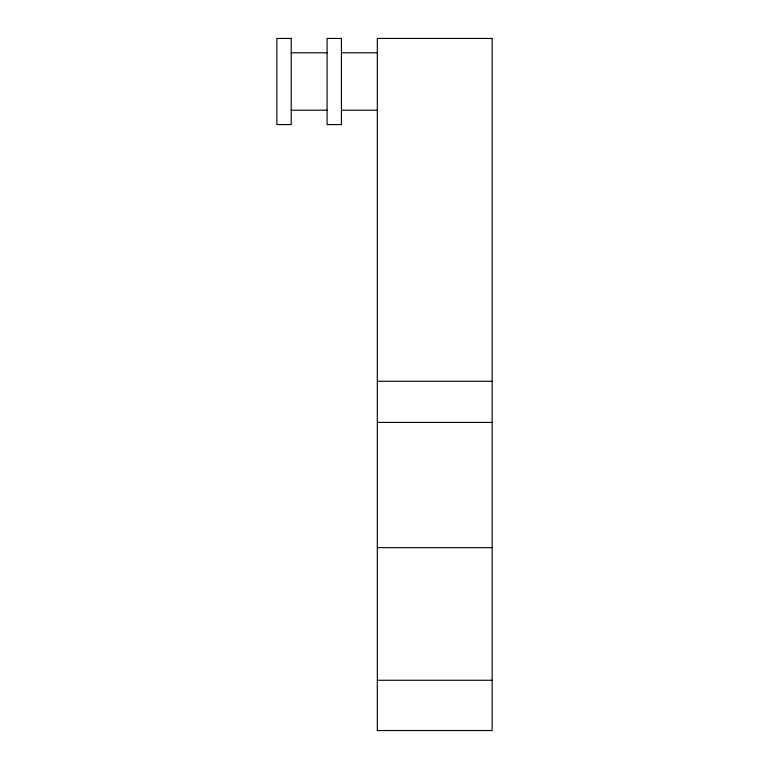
<?xml version="1.0" encoding="UTF-8"?>
<svg xmlns="http://www.w3.org/2000/svg" width="769" height="769" viewBox="0 0 769 769"><rect width="100%" height="100%" fill="white"/><g stroke="black" fill="none" stroke-linecap="round" stroke-linejoin="round"><path stroke-width="1.15" d="M291.201 52.801L327.085 52.801M341.436 52.801L377.319 52.801M291.201 110.217L327.085 110.217M341.436 110.217L377.319 110.217M377.319 381.28L492.15 381.28M377.319 422.402L492.15 422.402M377.319 547.663L492.15 547.663M377.319 680.267L492.15 680.267M291.201 38.45L276.85 38.45L276.85 124.568L291.201 124.568L291.201 38.45M341.436 38.45L327.085 38.45L327.085 124.568L341.436 124.568L341.436 38.45M492.15 38.45L377.319 38.45L377.319 730.55L492.15 730.55L492.15 38.45"/></g></svg>
